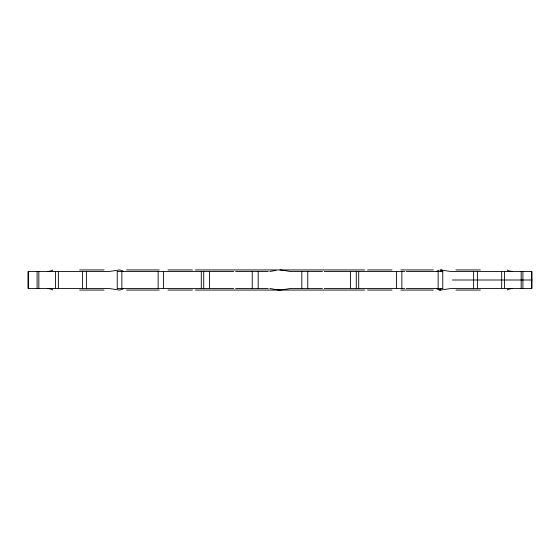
<?xml version="1.0" encoding="UTF-8"?>
<svg xmlns="http://www.w3.org/2000/svg" width="560" height="560" viewBox="0 0 560 560"><rect width="100%" height="100%" fill="white"/><g stroke="black" fill="none" stroke-linecap="round" stroke-linejoin="round"><path stroke-width="0.84" d="M439.222 270.116L438.361 270.459A12.922 1.694 -2.5 0 0 437.073 271.53M79.562 269.934L104.034 269.934M126.616 269.934L159.152 269.934M167.958 269.934L192.423 269.934M195.307 269.934L364.693 269.934M367.577 269.934L392.042 269.934M400.848 269.934L433.384 269.934M455.966 269.934L480.438 269.934M117.117 271.53L201.544 271.53M201.698 271.53L233.702 271.53M235.662 271.53L268.17 271.53M322.434 271.53L290.234 271.53A12.922 0.798 7.1 0 0 280 269.934M324.338 271.53L404.705 271.53M406.252 271.53L442.883 271.53M452.48 280L477.407 280M477.589 280L532 280M117.117 288.47L233.702 288.47M235.662 288.47L268.17 288.47M322.434 288.47L290.234 288.47A12.922 0.798 -7.1 0 1 280 290.066L277.746 289.884L280 290.066M324.338 288.47L404.705 288.47M406.252 288.47L442.883 288.47M79.562 290.066L104.034 290.066M126.616 290.066L159.152 290.066M167.958 290.066L192.423 290.066M195.307 290.066L364.693 290.066M367.577 290.066L392.042 290.066M400.848 290.066L433.384 290.066M455.966 290.066L480.438 290.066M510.881 271.278L512.372 271.53A12.922 1.603 3.6 0 1 507.255 269.934M440.692 271.607L440.692 269.934L442.19 270.186L442.19 271.824M276.913 289.849L276.101 289.541A12.922 0.798 7.1 0 1 269.766 288.47M438.683 289.849L438.361 289.541A12.922 1.694 2.5 0 1 437.073 288.47M531.412 271.53L531.412 288.47M522.9 271.53L522.9 288.47M521.164 271.53L521.164 288.47M504.469 271.53L504.469 288.47M501.655 271.53L501.655 288.47M477.407 271.53L477.407 288.47M473.62 271.53L473.62 288.47M442.764 271.53L442.764 288.47M440.692 288.393L440.692 290.066L439.222 289.884L440.692 290.066A12.922 0.567 -7.6 0 1 451.549 288.47L532 288.47L532 271.53L451.549 271.53A12.922 0.567 7.6 0 1 440.692 269.934M438.144 271.53L438.144 288.47M401.863 271.53L401.863 288.47M396.592 271.53L396.592 288.47M358.701 271.53L358.701 288.47M356.279 271.53L356.279 288.47M350.56 271.53L350.56 288.47M307.762 271.53L307.762 288.47M301.819 271.53L301.819 288.47M258.181 271.53L258.181 288.47M252.238 271.53L252.238 288.47M209.44 271.53L209.44 288.47M203.721 271.53L203.721 288.47M201.299 271.53L201.299 288.47M163.408 271.53L163.408 288.47M158.137 271.53L158.137 288.47M121.856 271.53L121.856 288.47M117.236 271.53L117.236 288.47M86.38 271.53L86.38 288.47M82.593 271.53L82.593 288.47M58.345 271.53L58.345 288.47M55.531 271.53L55.531 288.47M38.836 271.53L38.836 288.47M37.1 271.53L37.1 288.47M28.588 271.53L28.588 288.47M122.927 271.53A12.922 1.694 2.5 0 0 119.308 269.934A12.922 0.567 -7.6 0 1 108.451 271.53L28 271.53L28 288.47L108.451 288.47A12.922 0.567 7.6 0 1 119.308 290.066A12.922 1.694 -2.5 0 0 122.927 288.47M52.745 269.934A12.922 1.603 -3.6 0 1 47.628 271.53M507.255 290.066A12.922 1.603 -3.6 0 1 512.372 288.47M47.628 288.47A12.922 1.603 3.6 0 1 52.745 290.066M269.766 271.53A12.922 0.798 -7.1 0 1 276.101 270.459"/></g></svg>
